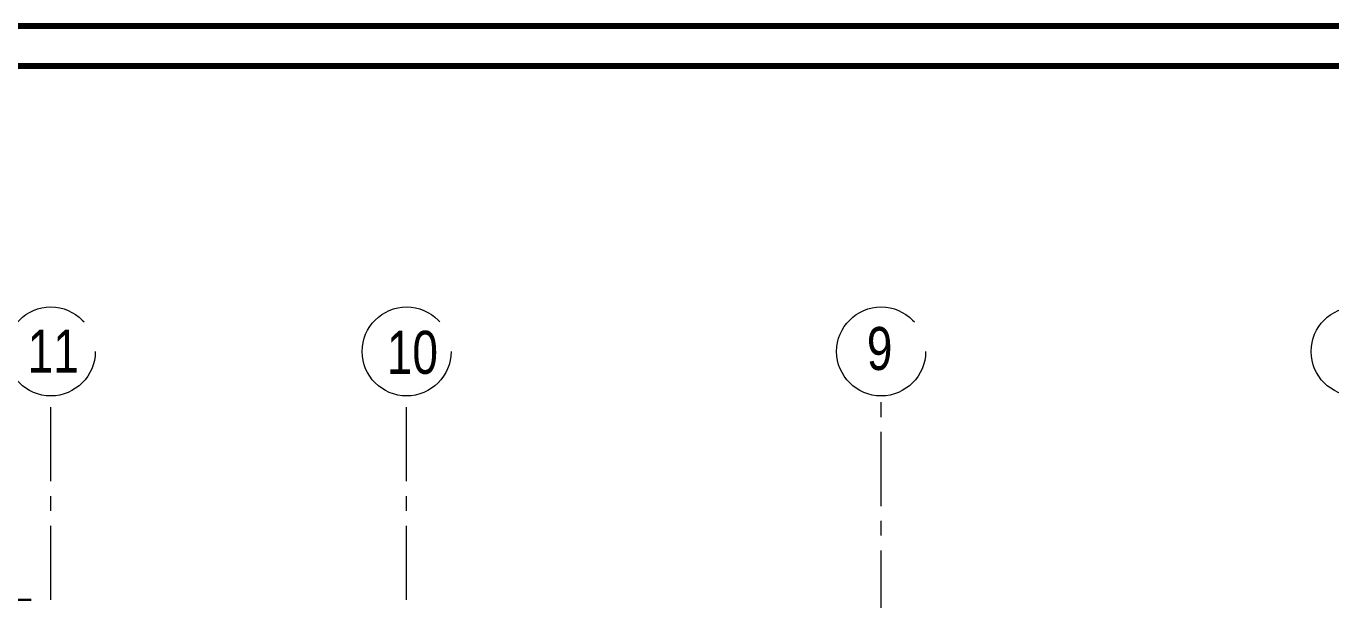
# Model space of a CAD drawing. Extents: x 990 to 1091, y 469 to 823.
# Drawn here: x 1013.33 to 1026.53, y 533.9 to 539.7 of the extents above; entities that cross this region are included whole.
import ezdxf

# ---------------------------------------------------------------- set-up
doc = ezdxf.new("R2010")
doc.units = 0
doc.header["$MEASUREMENT"] = 0
doc.linetypes.add('CENTERX2', pattern=[4, 2.5, -0.5, 0.5, -0.5])
for name, color, linetype, lineweight in [('axis', 252, 'CENTERX2', 5), ('txt in circle', 252, 'CONTINUOUS', 13), ('UG-BORDER', 20, 'CONTINUOUS', 80), ('Wall', 252, 'CONTINUOUS', 30)]:
    doc.layers.add(name, color=color, linetype=linetype, lineweight=lineweight)
doc.styles.add('SOSA2', font='SOSA.shx', dxfattribs={"width": 0.8})

# ---------------------------------------------------------------- blocks, each defined once
blk = doc.blocks.new('A$C11ED6BD5')
at = {"layer": 'axis', "color": 0, "ltscale": 0.3}
for p, q in [((-43.85, 22.2), (-43.85, 24.264)), ((-40.25, 22.2), (-40.25, 24.264)), ((-35.45, 21.95), (-35.45, 24.264))]:
    blk.add_line(p, q, dxfattribs=at)
at = {"layer": 'axis', "color": 0}
for centre in [(-43.85, 24.714), (-40.25, 24.714), (-35.45, 24.714), (-30.65, 24.714)]:
    blk.add_circle(centre, 0.45, dxfattribs=at)
at = {"layer": 'txt in circle', "color": 0, "ltscale": 0.01, "attachment_point": 5, "style": 'SOSA2'}
for s, insert, char_height in [('9', (-35.465, 24.741), 0.435), ('11', (-43.825, 24.717), 0.4355), ('10', (-40.192, 24.702), 0.4355)]:
    blk.add_mtext(s, dxfattribs=dict(at, insert=insert, char_height=char_height))

msp = doc.modelspace()

# ---------------------------------------------------------------- linework, layer by layer
at = {"layer": 'UG-BORDER'}
for p, q in [((1085.978, 539.702), (989.978, 539.702)), ((1085.574, 539.298), (990.383, 539.298))]:
    msp.add_line(p, q, dxfattribs=at)
at = {"layer": 'Wall', "linetype": 'Continuous'}
msp.add_line((1013.383, 533.896), (1013.233, 533.896), dxfattribs=at)

# ---------------------------------------------------------------- block references
at = {"layer": 'axis'}
msp.add_blockref('A$C11ED6BD5', (1057.433, 511.696), dxfattribs=at)

doc.saveas('drawing.dxf')
